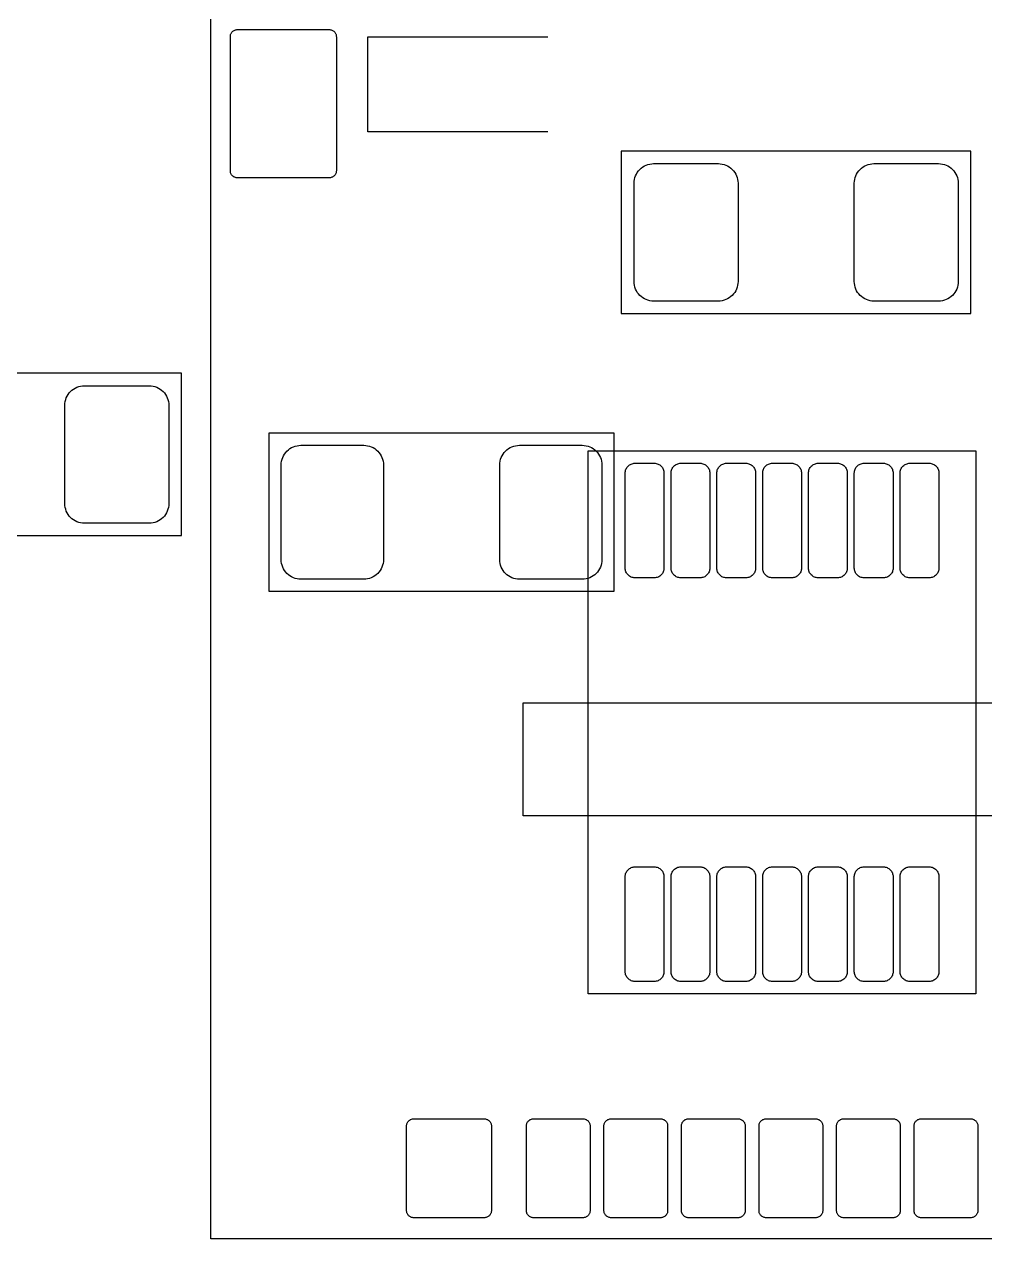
# Model space of a CAD drawing. Extents: x 0 to 143, y 0 to 190.
# Drawn here: x 107.22 to 120.85, y 162.4 to 179.62 of the extents above; entities that cross this region are included whole.
import ezdxf

# ---------------------------------------------------------------- set-up
doc = ezdxf.new("R2010")
doc.units = 0

msp = doc.modelspace()

# ---------------------------------------------------------------- linework, layer by layer
at = {"layer": 'Layer 1', "color": 7}
for points in [[(109.87278, 162.39704), (109.87278, 179.69698)], [(115.69446, 177.82246), (115.69446, 175.52122)], [(120.65254, 177.82246), (115.69446, 177.82246)], [(120.65254, 175.52122), (120.65254, 177.82246)], [(115.69446, 175.52122), (120.65254, 175.52122)], [(109.45368, 174.67286), (104.49306, 174.67286)], [(109.45368, 172.37162), (109.45368, 174.67286)], [(110.6932, 173.82196), (110.6932, 171.58168)], [(115.59286, 173.82196), (110.6932, 173.82196)], [(115.59286, 171.58168), (115.59286, 173.82196)], [(115.22456, 173.57304), (120.72366, 173.57304)], [(115.22456, 165.87176), (115.22456, 173.57304)], [(120.72366, 173.57304), (120.72366, 165.87176)], [(104.49306, 172.37162), (109.45368, 172.37162)], [(110.6932, 171.58168), (115.59286, 171.58168)], [(120.72366, 165.87176), (115.22456, 165.87176)], [(125.24994, 162.39704), (109.87278, 162.39704)]]:
    msp.add_lwpolyline(points, dxfattribs=at)
at = {"layer": 'Layer 1', "color": 16}
for points in [[(111.560102, 179.547501), (111.570008, 179.546028), (111.57966, 179.543615), (111.589058, 179.540237), (111.598202, 179.535944), (111.606584, 179.530813), (111.614712, 179.524844), (111.622078, 179.518113), (111.628936, 179.510696), (111.634778, 179.50267), (111.639858, 179.494085), (111.644176, 179.485042), (111.647732, 179.475619), (111.650018, 179.465891), (111.651542, 179.45601), (111.65205, 179.446003), (111.65205, 177.546006), (111.651542, 177.535999), (111.650018, 177.526093), (111.647732, 177.51639), (111.644176, 177.506967), (111.639858, 177.497924), (111.634778, 177.489339), (111.628936, 177.481287), (111.622078, 177.47387), (111.614712, 177.467165), (111.606584, 177.461196), (111.598202, 177.45604), (111.589058, 177.451772), (111.57966, 177.448394), (111.570008, 177.445956), (111.560102, 177.444483), (111.549942, 177.444), (110.24997, 177.444), (110.240064, 177.444483), (110.230158, 177.445956), (110.220506, 177.448394), (110.210854, 177.451772), (110.201964, 177.45604), (110.193328, 177.461196), (110.1852, 177.467165), (110.177834, 177.47387), (110.17123, 177.481287), (110.165134, 177.489339), (110.160054, 177.497924), (110.155736, 177.506967), (110.152434, 177.51639), (110.149894, 177.526093), (110.14837, 177.535999), (110.148116, 177.546006), (110.148116, 179.446003), (110.14837, 179.45601), (110.149894, 179.465891), (110.152434, 179.475619), (110.155736, 179.485042), (110.160054, 179.494085), (110.165134, 179.50267), (110.17123, 179.510696), (110.177834, 179.518113), (110.1852, 179.524844), (110.193328, 179.530813), (110.201964, 179.535944), (110.210854, 179.540237), (110.220506, 179.543615), (110.230158, 179.546028), (110.240064, 179.547501), (110.24997, 179.548009), (111.549942, 179.548009), (111.560102, 179.547501)], [(113.759996, 164.09757), (113.769902, 164.096046), (113.779554, 164.093506), (113.788952, 164.090204), (113.798096, 164.085886), (113.806732, 164.080806), (113.814606, 164.074964), (113.822226, 164.068106), (113.82883, 164.06074), (113.834926, 164.052612), (113.840006, 164.043976), (113.844324, 164.035086), (113.847626, 164.025688), (113.850166, 164.015782), (113.851436, 164.005876), (113.851944, 163.99597), (113.851944, 162.796074), (113.851436, 162.785914), (113.850166, 162.776008), (113.847626, 162.766356), (113.844324, 162.756958), (113.840006, 162.747814), (113.834926, 162.739432), (113.82883, 162.731304), (113.822226, 162.723938), (113.814606, 162.71708), (113.806732, 162.711238), (113.798096, 162.706158), (113.788952, 162.70184), (113.779554, 162.698284), (113.769902, 162.695998), (113.759996, 162.694474), (113.75009, 162.693966), (112.750092, 162.693966), (112.739932, 162.694474), (112.730026, 162.695998), (112.720374, 162.698284), (112.710976, 162.70184), (112.701832, 162.706158), (112.69345, 162.711238), (112.685322, 162.71708), (112.677956, 162.723938), (112.671098, 162.731304), (112.665256, 162.739432), (112.659922, 162.747814), (112.655858, 162.756958), (112.652302, 162.766356), (112.650016, 162.776008), (112.648492, 162.785914), (112.647984, 162.796074), (112.647984, 163.99597), (112.648492, 164.005876), (112.650016, 164.015782), (112.652302, 164.025688), (112.655858, 164.035086), (112.659922, 164.043976), (112.665256, 164.052612), (112.671098, 164.06074), (112.677956, 164.068106), (112.685322, 164.074964), (112.69345, 164.080806), (112.701832, 164.085886), (112.710976, 164.090204), (112.720374, 164.093506), (112.730026, 164.096046), (112.739932, 164.09757), (112.750092, 164.098078), (113.75009, 164.098078), (113.759996, 164.09757)], [(115.160044, 164.09757), (115.16995, 164.096046), (115.179602, 164.093506), (115.189, 164.090204), (115.198144, 164.085886), (115.20678, 164.080806), (115.214654, 164.074964), (115.22202, 164.068106), (115.228878, 164.06074), (115.23472, 164.052612), (115.240054, 164.043976), (115.244118, 164.035086), (115.247674, 164.025688), (115.24996, 164.015782), (115.251484, 164.005876), (115.251992, 163.99597), (115.251992, 162.796074), (115.251484, 162.785914), (115.24996, 162.776008), (115.247674, 162.766356), (115.244118, 162.756958), (115.240054, 162.747814), (115.23472, 162.739432), (115.228878, 162.731304), (115.22202, 162.723938), (115.214654, 162.71708), (115.20678, 162.711238), (115.198144, 162.706158), (115.189, 162.70184), (115.179602, 162.698284), (115.16995, 162.695998), (115.160044, 162.694474), (115.149884, 162.693966), (114.450114, 162.693966), (114.439954, 162.694474), (114.430048, 162.695998), (114.420396, 162.698284), (114.410998, 162.70184), (114.401854, 162.706158), (114.393218, 162.711238), (114.385344, 162.71708), (114.377978, 162.723938), (114.37112, 162.731304), (114.365278, 162.739432), (114.359944, 162.747814), (114.35588, 162.756958), (114.352324, 162.766356), (114.350038, 162.776008), (114.348514, 162.785914), (114.348006, 162.796074), (114.348006, 163.99597), (114.348514, 164.005876), (114.350038, 164.015782), (114.352324, 164.025688), (114.35588, 164.035086), (114.359944, 164.043976), (114.365278, 164.052612), (114.37112, 164.06074), (114.377978, 164.068106), (114.385344, 164.074964), (114.393218, 164.080806), (114.401854, 164.085886), (114.410998, 164.090204), (114.420396, 164.093506), (114.430048, 164.096046), (114.439954, 164.09757), (114.450114, 164.098078), (115.149884, 164.098078), (115.160044, 164.09757)], [(116.260118, 164.09757), (116.270024, 164.096046), (116.279676, 164.093506), (116.289074, 164.090204), (116.297964, 164.085886), (116.3066, 164.080806), (116.314728, 164.074964), (116.322094, 164.068106), (116.328952, 164.06074), (116.334794, 164.052612), (116.339874, 164.043976), (116.344192, 164.035086), (116.347494, 164.025688), (116.350034, 164.015782), (116.351558, 164.005876), (116.352066, 163.99597), (116.352066, 162.796074), (116.351558, 162.785914), (116.350034, 162.776008), (116.347494, 162.766356), (116.344192, 162.756958), (116.339874, 162.747814), (116.334794, 162.739432), (116.328952, 162.731304), (116.322094, 162.723938), (116.314728, 162.71708), (116.3066, 162.711238), (116.297964, 162.706158), (116.289074, 162.70184), (116.279676, 162.698284), (116.270024, 162.695998), (116.260118, 162.694474), (116.249958, 162.693966), (115.549934, 162.693966), (115.540028, 162.694474), (115.530122, 162.695998), (115.52047, 162.698284), (115.511072, 162.70184), (115.501928, 162.706158), (115.493292, 162.711238), (115.485418, 162.71708), (115.477798, 162.723938), (115.471194, 162.731304), (115.465098, 162.739432), (115.460018, 162.747814), (115.4557, 162.756958), (115.452398, 162.766356), (115.449858, 162.776008), (115.448588, 162.785914), (115.44808, 162.796074), (115.44808, 163.99597), (115.448588, 164.005876), (115.449858, 164.015782), (115.452398, 164.025688), (115.4557, 164.035086), (115.460018, 164.043976), (115.465098, 164.052612), (115.471194, 164.06074), (115.477798, 164.068106), (115.485418, 164.074964), (115.493292, 164.080806), (115.501928, 164.085886), (115.511072, 164.090204), (115.52047, 164.093506), (115.530122, 164.096046), (115.540028, 164.09757), (115.549934, 164.098078), (116.249958, 164.098078), (116.260118, 164.09757)], [(117.359938, 164.09757), (117.369844, 164.096046), (117.379496, 164.093506), (117.389148, 164.090204), (117.398038, 164.085886), (117.406674, 164.080806), (117.414802, 164.074964), (117.422168, 164.068106), (117.428772, 164.06074), (117.434868, 164.052612), (117.439948, 164.043976), (117.444266, 164.035086), (117.447568, 164.025688), (117.450108, 164.015782), (117.451632, 164.005876), (117.451886, 163.99597), (117.451886, 162.796074), (117.451632, 162.785914), (117.450108, 162.776008), (117.447568, 162.766356), (117.444266, 162.756958), (117.439948, 162.747814), (117.434868, 162.739432), (117.428772, 162.731304), (117.422168, 162.723938), (117.414802, 162.71708), (117.406674, 162.711238), (117.398038, 162.706158), (117.389148, 162.70184), (117.379496, 162.698284), (117.369844, 162.695998), (117.359938, 162.694474), (117.350032, 162.693966), (116.650008, 162.693966), (116.640102, 162.694474), (116.630196, 162.695998), (116.62029, 162.698284), (116.610892, 162.70184), (116.602002, 162.706158), (116.593366, 162.711238), (116.585238, 162.71708), (116.577872, 162.723938), (116.571268, 162.731304), (116.565172, 162.739432), (116.560092, 162.747814), (116.555774, 162.756958), (116.552472, 162.766356), (116.549932, 162.776008), (116.548408, 162.785914), (116.5479, 162.796074), (116.5479, 163.99597), (116.548408, 164.005876), (116.549932, 164.015782), (116.552472, 164.025688), (116.555774, 164.035086), (116.560092, 164.043976), (116.565172, 164.052612), (116.571268, 164.06074), (116.577872, 164.068106), (116.585238, 164.074964), (116.593366, 164.080806), (116.602002, 164.085886), (116.610892, 164.090204), (116.62029, 164.093506), (116.630196, 164.096046), (116.640102, 164.09757), (116.650008, 164.098078), (117.350032, 164.098078), (117.359938, 164.09757)], [(118.460012, 164.09757), (118.469918, 164.096046), (118.47957, 164.093506), (118.488968, 164.090204), (118.498112, 164.085886), (118.506748, 164.080806), (118.514622, 164.074964), (118.522242, 164.068106), (118.528846, 164.06074), (118.534688, 164.052612), (118.540022, 164.043976), (118.54434, 164.035086), (118.547642, 164.025688), (118.549928, 164.015782), (118.551452, 164.005876), (118.55196, 163.99597), (118.55196, 162.796074), (118.551452, 162.785914), (118.549928, 162.776008), (118.547642, 162.766356), (118.54434, 162.756958), (118.540022, 162.747814), (118.534688, 162.739432), (118.528846, 162.731304), (118.522242, 162.723938), (118.514622, 162.71708), (118.506748, 162.711238), (118.498112, 162.706158), (118.488968, 162.70184), (118.47957, 162.698284), (118.469918, 162.695998), (118.460012, 162.694474), (118.450106, 162.693966), (117.750082, 162.693966), (117.739922, 162.694474), (117.730016, 162.695998), (117.720364, 162.698284), (117.710966, 162.70184), (117.701822, 162.706158), (117.69344, 162.711238), (117.685312, 162.71708), (117.677946, 162.723938), (117.671088, 162.731304), (117.665246, 162.739432), (117.660166, 162.747814), (117.655848, 162.756958), (117.652292, 162.766356), (117.650006, 162.776008), (117.648482, 162.785914), (117.647974, 162.796074), (117.647974, 163.99597), (117.648482, 164.005876), (117.650006, 164.015782), (117.652292, 164.025688), (117.655848, 164.035086), (117.660166, 164.043976), (117.665246, 164.052612), (117.671088, 164.06074), (117.677946, 164.068106), (117.685312, 164.074964), (117.69344, 164.080806), (117.701822, 164.085886), (117.710966, 164.090204), (117.720364, 164.093506), (117.730016, 164.096046), (117.739922, 164.09757), (117.750082, 164.098078), (118.450106, 164.098078), (118.460012, 164.09757)], [(119.560086, 164.09757), (119.569992, 164.096046), (119.579644, 164.093506), (119.589042, 164.090204), (119.598186, 164.085886), (119.606568, 164.080806), (119.614696, 164.074964), (119.622062, 164.068106), (119.62892, 164.06074), (119.634762, 164.052612), (119.639842, 164.043976), (119.64416, 164.035086), (119.647716, 164.025688), (119.650002, 164.015782), (119.651526, 164.005876), (119.652034, 163.99597), (119.652034, 162.796074), (119.651526, 162.785914), (119.650002, 162.776008), (119.647716, 162.766356), (119.64416, 162.756958), (119.639842, 162.747814), (119.634762, 162.739432), (119.62892, 162.731304), (119.622062, 162.723938), (119.614696, 162.71708), (119.606568, 162.711238), (119.598186, 162.706158), (119.589042, 162.70184), (119.579644, 162.698284), (119.569992, 162.695998), (119.560086, 162.694474), (119.549926, 162.693966), (118.849902, 162.693966), (118.839996, 162.694474), (118.83009, 162.695998), (118.820438, 162.698284), (118.81104, 162.70184), (118.801896, 162.706158), (118.79326, 162.711238), (118.785386, 162.71708), (118.777766, 162.723938), (118.771162, 162.731304), (118.765066, 162.739432), (118.759986, 162.747814), (118.755668, 162.756958), (118.752366, 162.766356), (118.75008, 162.776008), (118.748556, 162.785914), (118.748048, 162.796074), (118.748048, 163.99597), (118.748556, 164.005876), (118.75008, 164.015782), (118.752366, 164.025688), (118.755668, 164.035086), (118.759986, 164.043976), (118.765066, 164.052612), (118.771162, 164.06074), (118.777766, 164.068106), (118.785386, 164.074964), (118.79326, 164.080806), (118.801896, 164.085886), (118.81104, 164.090204), (118.820438, 164.093506), (118.83009, 164.096046), (118.839996, 164.09757), (118.849902, 164.098078), (119.549926, 164.098078), (119.560086, 164.09757)], [(120.659906, 164.09757), (120.669812, 164.096046), (120.679718, 164.093506), (120.689116, 164.090204), (120.698006, 164.085886), (120.706642, 164.080806), (120.71477, 164.074964), (120.722136, 164.068106), (120.72874, 164.06074), (120.734836, 164.052612), (120.739916, 164.043976), (120.744234, 164.035086), (120.747536, 164.025688), (120.750076, 164.015782), (120.7516, 164.005876), (120.752108, 163.99597), (120.752108, 162.796074), (120.7516, 162.785914), (120.750076, 162.776008), (120.747536, 162.766356), (120.744234, 162.756958), (120.739916, 162.747814), (120.734836, 162.739432), (120.72874, 162.731304), (120.722136, 162.723938), (120.71477, 162.71708), (120.706642, 162.711238), (120.698006, 162.706158), (120.689116, 162.70184), (120.679718, 162.698284), (120.669812, 162.695998), (120.659906, 162.694474), (120.65, 162.693966), (119.949976, 162.693966), (119.94007, 162.694474), (119.930164, 162.695998), (119.920512, 162.698284), (119.91086, 162.70184), (119.90197, 162.706158), (119.893334, 162.711238), (119.885206, 162.71708), (119.87784, 162.723938), (119.871236, 162.731304), (119.86514, 162.739432), (119.86006, 162.747814), (119.855742, 162.756958), (119.85244, 162.766356), (119.8499, 162.776008), (119.848376, 162.785914), (119.848122, 162.796074), (119.848122, 163.99597), (119.848376, 164.005876), (119.8499, 164.015782), (119.85244, 164.025688), (119.855742, 164.035086), (119.86006, 164.043976), (119.86514, 164.052612), (119.871236, 164.06074), (119.87784, 164.068106), (119.885206, 164.074964), (119.893334, 164.080806), (119.90197, 164.085886), (119.91086, 164.090204), (119.920512, 164.093506), (119.930164, 164.096046), (119.94007, 164.09757), (119.949976, 164.098078), (120.65, 164.098078), (120.659906, 164.09757)]]:
    msp.add_lwpolyline(points, close=True, dxfattribs=at)
at = {"layer": 'Layer 1', "color": 9}
for points in [[(114.650012, 178.095993), (112.100106, 178.095993), (112.100106, 179.446003), (114.650012, 179.446003)], [(123.000008, 168.396012), (114.3, 168.396012), (114.3, 169.996009), (123.000008, 169.996009)]]:
    msp.add_lwpolyline(points, dxfattribs=at)
at = {"layer": 'Layer 1', "color": 96}
for points in [[(117.09908, 177.64466), (117.126004, 177.640647), (117.15242, 177.634017), (117.178328, 177.624823), (117.202966, 177.613139), (117.226334, 177.599092), (117.248178, 177.582836), (117.268498, 177.564498), (117.286786, 177.544254), (117.303042, 177.522308), (117.317266, 177.498889), (117.328696, 177.474201), (117.338094, 177.448496), (117.344698, 177.422004), (117.348762, 177.394978), (117.350032, 177.367698), (117.350032, 175.974305), (117.348762, 175.947026), (117.344698, 175.92), (117.338094, 175.893508), (117.328696, 175.867803), (117.317266, 175.843114), (117.303042, 175.819695), (117.286786, 175.79775), (117.268498, 175.777506), (117.248178, 175.759167), (117.226334, 175.742911), (117.202966, 175.728865), (117.178328, 175.717181), (117.15242, 175.707986), (117.126004, 175.701357), (117.09908, 175.697344), (117.071648, 175.695997), (116.153184, 175.695997), (116.126006, 175.697344), (116.099082, 175.701357), (116.072412, 175.707986), (116.046758, 175.717181), (116.02212, 175.728865), (115.998752, 175.742911), (115.976654, 175.759167), (115.956588, 175.777506), (115.938046, 175.79775), (115.92179, 175.819695), (115.90782, 175.843114), (115.896136, 175.867803), (115.886992, 175.893508), (115.880388, 175.92), (115.876324, 175.947026), (115.875054, 175.974305), (115.875054, 177.367698), (115.876324, 177.394978), (115.880388, 177.422004), (115.886992, 177.448496), (115.896136, 177.474201), (115.90782, 177.498889), (115.92179, 177.522308), (115.938046, 177.544254), (115.956588, 177.564498), (115.976654, 177.582836), (115.998752, 177.599092), (116.02212, 177.613139), (116.046758, 177.624823), (116.072412, 177.634017), (116.099082, 177.640647), (116.126006, 177.64466), (116.153184, 177.646006), (117.071648, 177.646006), (117.09908, 177.64466)], [(120.224042, 177.64466), (120.250966, 177.640647), (120.277382, 177.634017), (120.30329, 177.624823), (120.327928, 177.613139), (120.351296, 177.599092), (120.37314, 177.582836), (120.39346, 177.564498), (120.411748, 177.544254), (120.428004, 177.522308), (120.442228, 177.498889), (120.453912, 177.474201), (120.463056, 177.448496), (120.46966, 177.422004), (120.473724, 177.394978), (120.474994, 177.367698), (120.474994, 175.974305), (120.473724, 175.947026), (120.46966, 175.92), (120.463056, 175.893508), (120.453912, 175.867803), (120.442228, 175.843114), (120.428004, 175.819695), (120.411748, 175.79775), (120.39346, 175.777506), (120.37314, 175.759167), (120.351296, 175.742911), (120.327928, 175.728865), (120.30329, 175.717181), (120.277382, 175.707986), (120.250966, 175.701357), (120.224042, 175.697344), (120.19661, 175.695997), (119.2784, 175.695997), (119.250968, 175.697344), (119.224044, 175.701357), (119.197628, 175.707986), (119.17172, 175.717181), (119.147082, 175.728865), (119.123714, 175.742911), (119.10187, 175.759167), (119.08155, 175.777506), (119.063262, 175.79775), (119.047006, 175.819695), (119.032782, 175.843114), (119.021098, 175.867803), (119.011954, 175.893508), (119.00535, 175.92), (119.001286, 175.947026), (119.000016, 175.974305), (119.000016, 177.367698), (119.001286, 177.394978), (119.00535, 177.422004), (119.011954, 177.448496), (119.021098, 177.474201), (119.032782, 177.498889), (119.047006, 177.522308), (119.063262, 177.544254), (119.08155, 177.564498), (119.10187, 177.582836), (119.123714, 177.599092), (119.147082, 177.613139), (119.17172, 177.624823), (119.197628, 177.634017), (119.224044, 177.640647), (119.250968, 177.64466), (119.2784, 177.646006), (120.19661, 177.646006), (120.224042, 177.64466)], [(109.023912, 174.494654), (109.05109, 174.49064), (109.077506, 174.484011), (109.10316, 174.474816), (109.127798, 174.463132), (109.15142, 174.449086), (109.173264, 174.43283), (109.193584, 174.414491), (109.211872, 174.394247), (109.228128, 174.372327), (109.242098, 174.348883), (109.253782, 174.324194), (109.262926, 174.298489), (109.26953, 174.271997), (109.273594, 174.244972), (109.275118, 174.217692), (109.275118, 172.824299), (109.273594, 172.797019), (109.26953, 172.769994), (109.262926, 172.743501), (109.253782, 172.717797), (109.242098, 172.693108), (109.228128, 172.669689), (109.211872, 172.647743), (109.193584, 172.6275), (109.173264, 172.609161), (109.15142, 172.592905), (109.127798, 172.578859), (109.10316, 172.567175), (109.077506, 172.55798), (109.05109, 172.55135), (109.023912, 172.547337), (108.996734, 172.545991), (108.07827, 172.545991), (108.051092, 172.547337), (108.023914, 172.55135), (107.997498, 172.55798), (107.971844, 172.567175), (107.947206, 172.578859), (107.923584, 172.592905), (107.90174, 172.609161), (107.88142, 172.6275), (107.863132, 172.647743), (107.846876, 172.669689), (107.832906, 172.693108), (107.821222, 172.717797), (107.812078, 172.743501), (107.805474, 172.769994), (107.80141, 172.797019), (107.799886, 172.824299), (107.799886, 174.217692), (107.80141, 174.244972), (107.805474, 174.271997), (107.812078, 174.298489), (107.821222, 174.324194), (107.832906, 174.348883), (107.846876, 174.372327), (107.863132, 174.394247), (107.88142, 174.414491), (107.90174, 174.43283), (107.923584, 174.449086), (107.947206, 174.463132), (107.971844, 174.474816), (107.997498, 174.484011), (108.023914, 174.49064), (108.051092, 174.494654), (108.07827, 174.496), (108.996734, 174.496), (109.023912, 174.494654)], [(112.06861, 173.649646), (112.095534, 173.645633), (112.122204, 173.639004), (112.147858, 173.629784), (112.172496, 173.618074), (112.196118, 173.604003), (112.217962, 173.587696), (112.238282, 173.569332), (112.256824, 173.549062), (112.27308, 173.527066), (112.28705, 173.503596), (112.298734, 173.478857), (112.307878, 173.453101), (112.314736, 173.426558), (112.318546, 173.399482), (112.32007, 173.372151), (112.32007, 172.029838), (112.318546, 172.002507), (112.314736, 171.975456), (112.307878, 171.948913), (112.298734, 171.923132), (112.28705, 171.898393), (112.27308, 171.874923), (112.256824, 171.852952), (112.238282, 171.832683), (112.217962, 171.814293), (112.196118, 171.797986), (112.172496, 171.783915), (112.147858, 171.772231), (112.122204, 171.763011), (112.095534, 171.756356), (112.06861, 171.752343), (112.041178, 171.750996), (111.148876, 171.750996), (111.121444, 171.752343), (111.09452, 171.756356), (111.06785, 171.763011), (111.042196, 171.772231), (111.017304, 171.783915), (110.993936, 171.797986), (110.971838, 171.814293), (110.951772, 171.832683), (110.93323, 171.852952), (110.916974, 171.874923), (110.903004, 171.898393), (110.89132, 171.923132), (110.881922, 171.948913), (110.875318, 171.975456), (110.871254, 172.002507), (110.869984, 172.029838), (110.869984, 173.372151), (110.871254, 173.399482), (110.875318, 173.426558), (110.881922, 173.453101), (110.89132, 173.478857), (110.903004, 173.503596), (110.916974, 173.527066), (110.93323, 173.549062), (110.951772, 173.569332), (110.971838, 173.587696), (110.993936, 173.604003), (111.017304, 173.618074), (111.042196, 173.629784), (111.06785, 173.639004), (111.09452, 173.645633), (111.121444, 173.649646), (111.148876, 173.650993), (112.041178, 173.650993), (112.06861, 173.649646)], [(115.168426, 173.649646), (115.195604, 173.645633), (115.22202, 173.639004), (115.247928, 173.629784), (115.272566, 173.618074), (115.296188, 173.604003), (115.318032, 173.587696), (115.338352, 173.569332), (115.35664, 173.549062), (115.372896, 173.527066), (115.38712, 173.503596), (115.398804, 173.478857), (115.407948, 173.453101), (115.414552, 173.426558), (115.418616, 173.399482), (115.419886, 173.372151), (115.419886, 172.029838), (115.418616, 172.002507), (115.414552, 171.975456), (115.407948, 171.948913), (115.398804, 171.923132), (115.38712, 171.898393), (115.372896, 171.874923), (115.35664, 171.852952), (115.338352, 171.832683), (115.318032, 171.814293), (115.296188, 171.797986), (115.272566, 171.783915), (115.247928, 171.772231), (115.22202, 171.763011), (115.195604, 171.756356), (115.168426, 171.752343), (115.141248, 171.750996), (114.248946, 171.750996), (114.221514, 171.752343), (114.194336, 171.756356), (114.16792, 171.763011), (114.142012, 171.772231), (114.117374, 171.783915), (114.094006, 171.797986), (114.071908, 171.814293), (114.051588, 171.832683), (114.0333, 171.852952), (114.017044, 171.874923), (114.00282, 171.898393), (113.991136, 171.923132), (113.981992, 171.948913), (113.975388, 171.975456), (113.971324, 172.002507), (113.970054, 172.029838), (113.970054, 173.372151), (113.971324, 173.399482), (113.975388, 173.426558), (113.981992, 173.453101), (113.991136, 173.478857), (114.00282, 173.503596), (114.017044, 173.527066), (114.0333, 173.549062), (114.051588, 173.569332), (114.071908, 173.587696), (114.094006, 173.604003), (114.117374, 173.618074), (114.142012, 173.629784), (114.16792, 173.639004), (114.194336, 173.645633), (114.221514, 173.649646), (114.248946, 173.650993), (115.141248, 173.650993), (115.168426, 173.649646)], [(116.176044, 173.395342), (116.189252, 173.39336), (116.20246, 173.390084), (116.21516, 173.385537), (116.227352, 173.379771), (116.238782, 173.372837), (116.249704, 173.364785), (116.25961, 173.355718), (116.268754, 173.345735), (116.276882, 173.33489), (116.28374, 173.323307), (116.289582, 173.311115), (116.294154, 173.298415), (116.297456, 173.285334), (116.299234, 173.271974), (116.299996, 173.258512), (116.299996, 171.908502), (116.299234, 171.895014), (116.297456, 171.881679), (116.294154, 171.868598), (116.289582, 171.855873), (116.28374, 171.843681), (116.276882, 171.832099), (116.268754, 171.821278), (116.25961, 171.811271), (116.249704, 171.802203), (116.238782, 171.794176), (116.227352, 171.787242), (116.21516, 171.781476), (116.20246, 171.77693), (116.189252, 171.773653), (116.176044, 171.771672), (116.162582, 171.771012), (115.8875, 171.771012), (115.874038, 171.771672), (115.860576, 171.773653), (115.847622, 171.77693), (115.834922, 171.781476), (115.82273, 171.787242), (115.811046, 171.794176), (115.800378, 171.802203), (115.790218, 171.811271), (115.781328, 171.821278), (115.7732, 171.832099), (115.766342, 171.843681), (115.7605, 171.855873), (115.755928, 171.868598), (115.752626, 171.881679), (115.750594, 171.895014), (115.750086, 171.908502), (115.750086, 173.258512), (115.750594, 173.271974), (115.752626, 173.285334), (115.755928, 173.298415), (115.7605, 173.311115), (115.766342, 173.323307), (115.7732, 173.33489), (115.781328, 173.345735), (115.790218, 173.355718), (115.800378, 173.364785), (115.811046, 173.372837), (115.82273, 173.379771), (115.834922, 173.385537), (115.847622, 173.390084), (115.860576, 173.39336), (115.874038, 173.395342), (115.8875, 173.396002), (116.162582, 173.396002), (116.176044, 173.395342)], [(116.82603, 173.395342), (116.839238, 173.39336), (116.852446, 173.390084), (116.865146, 173.385537), (116.877338, 173.379771), (116.888768, 173.372837), (116.89969, 173.364785), (116.90985, 173.355718), (116.91874, 173.345735), (116.926868, 173.33489), (116.933726, 173.323307), (116.939568, 173.311115), (116.94414, 173.298415), (116.947442, 173.285334), (116.94922, 173.271974), (116.949982, 173.258512), (116.949982, 171.908502), (116.94922, 171.895014), (116.947442, 171.881679), (116.94414, 171.868598), (116.939568, 171.855873), (116.933726, 171.843681), (116.926868, 171.832099), (116.91874, 171.821278), (116.90985, 171.811271), (116.89969, 171.802203), (116.888768, 171.794176), (116.877338, 171.787242), (116.865146, 171.781476), (116.852446, 171.77693), (116.839238, 171.773653), (116.82603, 171.771672), (116.812568, 171.771012), (116.537486, 171.771012), (116.524024, 171.771672), (116.510562, 171.773653), (116.497608, 171.77693), (116.484908, 171.781476), (116.472716, 171.787242), (116.461032, 171.794176), (116.450364, 171.802203), (116.440204, 171.811271), (116.431314, 171.821278), (116.423186, 171.832099), (116.416328, 171.843681), (116.410486, 171.855873), (116.405914, 171.868598), (116.402612, 171.881679), (116.40058, 171.895014), (116.400072, 171.908502), (116.400072, 173.258512), (116.40058, 173.271974), (116.402612, 173.285334), (116.405914, 173.298415), (116.410486, 173.311115), (116.416328, 173.323307), (116.423186, 173.33489), (116.431314, 173.345735), (116.440204, 173.355718), (116.450364, 173.364785), (116.461032, 173.372837), (116.472716, 173.379771), (116.484908, 173.385537), (116.497608, 173.390084), (116.510562, 173.39336), (116.524024, 173.395342), (116.537486, 173.396002), (116.812568, 173.396002), (116.82603, 173.395342)], [(117.476016, 173.395342), (117.489224, 173.39336), (117.502432, 173.390084), (117.515132, 173.385537), (117.527324, 173.379771), (117.539008, 173.372837), (117.549676, 173.364785), (117.559836, 173.355718), (117.568726, 173.345735), (117.576854, 173.33489), (117.583712, 173.323307), (117.589554, 173.311115), (117.594126, 173.298415), (117.597428, 173.285334), (117.59946, 173.271974), (117.599968, 173.258512), (117.599968, 171.908502), (117.59946, 171.895014), (117.597428, 171.881679), (117.594126, 171.868598), (117.589554, 171.855873), (117.583712, 171.843681), (117.576854, 171.832099), (117.568726, 171.821278), (117.559836, 171.811271), (117.549676, 171.802203), (117.539008, 171.794176), (117.527324, 171.787242), (117.515132, 171.781476), (117.502432, 171.77693), (117.489224, 171.773653), (117.476016, 171.771672), (117.462554, 171.771012), (117.187472, 171.771012), (117.17401, 171.771672), (117.160802, 171.773653), (117.147594, 171.77693), (117.134894, 171.781476), (117.122702, 171.787242), (117.111018, 171.794176), (117.10035, 171.802203), (117.09019, 171.811271), (117.0813, 171.821278), (117.073172, 171.832099), (117.066314, 171.843681), (117.060472, 171.855873), (117.0559, 171.868598), (117.052598, 171.881679), (117.050566, 171.895014), (117.050058, 171.908502), (117.050058, 173.258512), (117.050566, 173.271974), (117.052598, 173.285334), (117.0559, 173.298415), (117.060472, 173.311115), (117.066314, 173.323307), (117.073172, 173.33489), (117.0813, 173.345735), (117.09019, 173.355718), (117.10035, 173.364785), (117.111018, 173.372837), (117.122702, 173.379771), (117.134894, 173.385537), (117.147594, 173.390084), (117.160802, 173.39336), (117.17401, 173.395342), (117.187472, 173.396002), (117.462554, 173.396002), (117.476016, 173.395342)], [(118.126002, 173.395342), (118.13921, 173.39336), (118.152418, 173.390084), (118.165118, 173.385537), (118.17731, 173.379771), (118.188994, 173.372837), (118.199662, 173.364785), (118.209822, 173.355718), (118.218712, 173.345735), (118.22684, 173.33489), (118.233698, 173.323307), (118.23954, 173.311115), (118.244112, 173.298415), (118.247414, 173.285334), (118.249446, 173.271974), (118.249954, 173.258512), (118.249954, 171.908502), (118.249446, 171.895014), (118.247414, 171.881679), (118.244112, 171.868598), (118.23954, 171.855873), (118.233698, 171.843681), (118.22684, 171.832099), (118.218712, 171.821278), (118.209822, 171.811271), (118.199662, 171.802203), (118.188994, 171.794176), (118.17731, 171.787242), (118.165118, 171.781476), (118.152418, 171.77693), (118.13921, 171.773653), (118.126002, 171.771672), (118.11254, 171.771012), (117.837458, 171.771012), (117.823996, 171.771672), (117.810788, 171.773653), (117.79758, 171.77693), (117.78488, 171.781476), (117.772688, 171.787242), (117.761004, 171.794176), (117.750336, 171.802203), (117.740176, 171.811271), (117.731286, 171.821278), (117.723158, 171.832099), (117.7163, 171.843681), (117.710458, 171.855873), (117.705886, 171.868598), (117.702584, 171.881679), (117.700552, 171.895014), (117.700044, 171.908502), (117.700044, 173.258512), (117.700552, 173.271974), (117.702584, 173.285334), (117.705886, 173.298415), (117.710458, 173.311115), (117.7163, 173.323307), (117.723158, 173.33489), (117.731286, 173.345735), (117.740176, 173.355718), (117.750336, 173.364785), (117.761004, 173.372837), (117.772688, 173.379771), (117.78488, 173.385537), (117.79758, 173.390084), (117.810788, 173.39336), (117.823996, 173.395342), (117.837458, 173.396002), (118.11254, 173.396002), (118.126002, 173.395342)], [(118.775988, 173.395342), (118.78945, 173.39336), (118.802404, 173.390084), (118.815104, 173.385537), (118.827296, 173.379771), (118.83898, 173.372837), (118.849648, 173.364785), (118.859808, 173.355718), (118.868698, 173.345735), (118.876826, 173.33489), (118.883684, 173.323307), (118.889526, 173.311115), (118.894098, 173.298415), (118.8974, 173.285334), (118.899432, 173.271974), (118.89994, 173.258512), (118.89994, 171.908502), (118.899432, 171.895014), (118.8974, 171.881679), (118.894098, 171.868598), (118.889526, 171.855873), (118.883684, 171.843681), (118.876826, 171.832099), (118.868698, 171.821278), (118.859808, 171.811271), (118.849648, 171.802203), (118.83898, 171.794176), (118.827296, 171.787242), (118.815104, 171.781476), (118.802404, 171.77693), (118.78945, 171.773653), (118.775988, 171.771672), (118.762526, 171.771012), (118.487444, 171.771012), (118.473982, 171.771672), (118.460774, 171.773653), (118.447566, 171.77693), (118.434866, 171.781476), (118.422674, 171.787242), (118.41099, 171.794176), (118.400322, 171.802203), (118.390162, 171.811271), (118.381272, 171.821278), (118.373144, 171.832099), (118.366286, 171.843681), (118.360444, 171.855873), (118.355872, 171.868598), (118.35257, 171.881679), (118.350538, 171.895014), (118.35003, 171.908502), (118.35003, 173.258512), (118.350538, 173.271974), (118.35257, 173.285334), (118.355872, 173.298415), (118.360444, 173.311115), (118.366286, 173.323307), (118.373144, 173.33489), (118.381272, 173.345735), (118.390162, 173.355718), (118.400322, 173.364785), (118.41099, 173.372837), (118.422674, 173.379771), (118.434866, 173.385537), (118.447566, 173.390084), (118.460774, 173.39336), (118.473982, 173.395342), (118.487444, 173.396002), (118.762526, 173.396002), (118.775988, 173.395342)], [(119.425974, 173.395342), (119.439436, 173.39336), (119.45239, 173.390084), (119.46509, 173.385537), (119.477282, 173.379771), (119.488966, 173.372837), (119.499634, 173.364785), (119.509794, 173.355718), (119.518684, 173.345735), (119.526812, 173.33489), (119.53367, 173.323307), (119.539512, 173.311115), (119.544084, 173.298415), (119.547386, 173.285334), (119.549418, 173.271974), (119.549926, 173.258512), (119.549926, 171.908502), (119.549418, 171.895014), (119.547386, 171.881679), (119.544084, 171.868598), (119.539512, 171.855873), (119.53367, 171.843681), (119.526812, 171.832099), (119.518684, 171.821278), (119.509794, 171.811271), (119.499634, 171.802203), (119.488966, 171.794176), (119.477282, 171.787242), (119.46509, 171.781476), (119.45239, 171.77693), (119.439436, 171.773653), (119.425974, 171.771672), (119.412512, 171.771012), (119.13743, 171.771012), (119.123968, 171.771672), (119.11076, 171.773653), (119.097552, 171.77693), (119.084852, 171.781476), (119.07266, 171.787242), (119.06123, 171.794176), (119.050308, 171.802203), (119.040148, 171.811271), (119.031258, 171.821278), (119.02313, 171.832099), (119.016272, 171.843681), (119.01043, 171.855873), (119.005858, 171.868598), (119.002556, 171.881679), (119.000778, 171.895014), (119.000016, 171.908502), (119.000016, 173.258512), (119.000778, 173.271974), (119.002556, 173.285334), (119.005858, 173.298415), (119.01043, 173.311115), (119.016272, 173.323307), (119.02313, 173.33489), (119.031258, 173.345735), (119.040148, 173.355718), (119.050308, 173.364785), (119.06123, 173.372837), (119.07266, 173.379771), (119.084852, 173.385537), (119.097552, 173.390084), (119.11076, 173.39336), (119.123968, 173.395342), (119.13743, 173.396002), (119.412512, 173.396002), (119.425974, 173.395342)], [(120.07596, 173.395342), (120.089422, 173.39336), (120.102376, 173.390084), (120.115076, 173.385537), (120.127268, 173.379771), (120.138952, 173.372837), (120.14962, 173.364785), (120.15978, 173.355718), (120.16867, 173.345735), (120.176798, 173.33489), (120.183656, 173.323307), (120.189498, 173.311115), (120.19407, 173.298415), (120.197372, 173.285334), (120.199404, 173.271974), (120.199912, 173.258512), (120.199912, 171.908502), (120.199404, 171.895014), (120.197372, 171.881679), (120.19407, 171.868598), (120.189498, 171.855873), (120.183656, 171.843681), (120.176798, 171.832099), (120.16867, 171.821278), (120.15978, 171.811271), (120.14962, 171.802203), (120.138952, 171.794176), (120.127268, 171.787242), (120.115076, 171.781476), (120.102376, 171.77693), (120.089422, 171.773653), (120.07596, 171.771672), (120.062498, 171.771012), (119.787416, 171.771012), (119.773954, 171.771672), (119.760746, 171.773653), (119.747538, 171.77693), (119.734838, 171.781476), (119.722646, 171.787242), (119.711216, 171.794176), (119.700294, 171.802203), (119.690388, 171.811271), (119.681244, 171.821278), (119.673116, 171.832099), (119.666258, 171.843681), (119.660416, 171.855873), (119.655844, 171.868598), (119.652542, 171.881679), (119.650764, 171.895014), (119.650002, 171.908502), (119.650002, 173.258512), (119.650764, 173.271974), (119.652542, 173.285334), (119.655844, 173.298415), (119.660416, 173.311115), (119.666258, 173.323307), (119.673116, 173.33489), (119.681244, 173.345735), (119.690388, 173.355718), (119.700294, 173.364785), (119.711216, 173.372837), (119.722646, 173.379771), (119.734838, 173.385537), (119.747538, 173.390084), (119.760746, 173.39336), (119.773954, 173.395342), (119.787416, 173.396002), (120.062498, 173.396002), (120.07596, 173.395342)], [(116.176044, 167.670334), (116.189252, 167.668353), (116.20246, 167.665076), (116.21516, 167.66053), (116.227352, 167.654764), (116.238782, 167.64783), (116.249704, 167.639778), (116.25961, 167.630735), (116.268754, 167.620728), (116.276882, 167.609882), (116.28374, 167.598325), (116.289582, 167.586108), (116.294154, 167.573408), (116.297456, 167.560327), (116.299234, 167.546966), (116.299996, 167.533504), (116.299996, 166.183494), (116.299234, 166.170032), (116.297456, 166.156672), (116.294154, 166.143591), (116.289582, 166.130891), (116.28374, 166.118673), (116.276882, 166.107116), (116.268754, 166.096271), (116.25961, 166.086263), (116.249704, 166.077221), (116.238782, 166.069169), (116.227352, 166.062235), (116.21516, 166.056469), (116.20246, 166.051922), (116.189252, 166.048646), (116.176044, 166.046664), (116.162582, 166.046004), (115.8875, 166.046004), (115.874038, 166.046664), (115.860576, 166.048646), (115.847622, 166.051922), (115.834922, 166.056469), (115.82273, 166.062235), (115.811046, 166.069169), (115.800378, 166.077221), (115.790218, 166.086263), (115.781328, 166.096271), (115.7732, 166.107116), (115.766342, 166.118673), (115.7605, 166.130891), (115.755928, 166.143591), (115.752626, 166.156672), (115.750594, 166.170032), (115.750086, 166.183494), (115.750086, 167.533504), (115.750594, 167.546966), (115.752626, 167.560327), (115.755928, 167.573408), (115.7605, 167.586108), (115.766342, 167.598325), (115.7732, 167.609882), (115.781328, 167.620728), (115.790218, 167.630735), (115.800378, 167.639778), (115.811046, 167.64783), (115.82273, 167.654764), (115.834922, 167.66053), (115.847622, 167.665076), (115.860576, 167.668353), (115.874038, 167.670334), (115.8875, 167.670994), (116.162582, 167.670994), (116.176044, 167.670334)], [(116.82603, 167.670334), (116.839238, 167.668353), (116.852446, 167.665076), (116.865146, 167.66053), (116.877338, 167.654764), (116.888768, 167.64783), (116.89969, 167.639778), (116.90985, 167.630735), (116.91874, 167.620728), (116.926868, 167.609882), (116.933726, 167.598325), (116.939568, 167.586108), (116.94414, 167.573408), (116.947442, 167.560327), (116.94922, 167.546966), (116.949982, 167.533504), (116.949982, 166.183494), (116.94922, 166.170032), (116.947442, 166.156672), (116.94414, 166.143591), (116.939568, 166.130891), (116.933726, 166.118673), (116.926868, 166.107116), (116.91874, 166.096271), (116.90985, 166.086263), (116.89969, 166.077221), (116.888768, 166.069169), (116.877338, 166.062235), (116.865146, 166.056469), (116.852446, 166.051922), (116.839238, 166.048646), (116.82603, 166.046664), (116.812568, 166.046004), (116.537486, 166.046004), (116.524024, 166.046664), (116.510562, 166.048646), (116.497608, 166.051922), (116.484908, 166.056469), (116.472716, 166.062235), (116.461032, 166.069169), (116.450364, 166.077221), (116.440204, 166.086263), (116.431314, 166.096271), (116.423186, 166.107116), (116.416328, 166.118673), (116.410486, 166.130891), (116.405914, 166.143591), (116.402612, 166.156672), (116.40058, 166.170032), (116.400072, 166.183494), (116.400072, 167.533504), (116.40058, 167.546966), (116.402612, 167.560327), (116.405914, 167.573408), (116.410486, 167.586108), (116.416328, 167.598325), (116.423186, 167.609882), (116.431314, 167.620728), (116.440204, 167.630735), (116.450364, 167.639778), (116.461032, 167.64783), (116.472716, 167.654764), (116.484908, 167.66053), (116.497608, 167.665076), (116.510562, 167.668353), (116.524024, 167.670334), (116.537486, 167.670994), (116.812568, 167.670994), (116.82603, 167.670334)], [(117.476016, 167.670334), (117.489224, 167.668353), (117.502432, 167.665076), (117.515132, 167.66053), (117.527324, 167.654764), (117.539008, 167.64783), (117.549676, 167.639778), (117.559836, 167.630735), (117.568726, 167.620728), (117.576854, 167.609882), (117.583712, 167.598325), (117.589554, 167.586108), (117.594126, 167.573408), (117.597428, 167.560327), (117.59946, 167.546966), (117.599968, 167.533504), (117.599968, 166.183494), (117.59946, 166.170032), (117.597428, 166.156672), (117.594126, 166.143591), (117.589554, 166.130891), (117.583712, 166.118673), (117.576854, 166.107116), (117.568726, 166.096271), (117.559836, 166.086263), (117.549676, 166.077221), (117.539008, 166.069169), (117.527324, 166.062235), (117.515132, 166.056469), (117.502432, 166.051922), (117.489224, 166.048646), (117.476016, 166.046664), (117.462554, 166.046004), (117.187472, 166.046004), (117.17401, 166.046664), (117.160802, 166.048646), (117.147594, 166.051922), (117.134894, 166.056469), (117.122702, 166.062235), (117.111018, 166.069169), (117.10035, 166.077221), (117.09019, 166.086263), (117.0813, 166.096271), (117.073172, 166.107116), (117.066314, 166.118673), (117.060472, 166.130891), (117.0559, 166.143591), (117.052598, 166.156672), (117.050566, 166.170032), (117.050058, 166.183494), (117.050058, 167.533504), (117.050566, 167.546966), (117.052598, 167.560327), (117.0559, 167.573408), (117.060472, 167.586108), (117.066314, 167.598325), (117.073172, 167.609882), (117.0813, 167.620728), (117.09019, 167.630735), (117.10035, 167.639778), (117.111018, 167.64783), (117.122702, 167.654764), (117.134894, 167.66053), (117.147594, 167.665076), (117.160802, 167.668353), (117.17401, 167.670334), (117.187472, 167.670994), (117.462554, 167.670994), (117.476016, 167.670334)], [(118.126002, 167.670334), (118.13921, 167.668353), (118.152418, 167.665076), (118.165118, 167.66053), (118.17731, 167.654764), (118.188994, 167.64783), (118.199662, 167.639778), (118.209822, 167.630735), (118.218712, 167.620728), (118.22684, 167.609882), (118.233698, 167.598325), (118.23954, 167.586108), (118.244112, 167.573408), (118.247414, 167.560327), (118.249446, 167.546966), (118.249954, 167.533504), (118.249954, 166.183494), (118.249446, 166.170032), (118.247414, 166.156672), (118.244112, 166.143591), (118.23954, 166.130891), (118.233698, 166.118673), (118.22684, 166.107116), (118.218712, 166.096271), (118.209822, 166.086263), (118.199662, 166.077221), (118.188994, 166.069169), (118.17731, 166.062235), (118.165118, 166.056469), (118.152418, 166.051922), (118.13921, 166.048646), (118.126002, 166.046664), (118.11254, 166.046004), (117.837458, 166.046004), (117.823996, 166.046664), (117.810788, 166.048646), (117.79758, 166.051922), (117.78488, 166.056469), (117.772688, 166.062235), (117.761004, 166.069169), (117.750336, 166.077221), (117.740176, 166.086263), (117.731286, 166.096271), (117.723158, 166.107116), (117.7163, 166.118673), (117.710458, 166.130891), (117.705886, 166.143591), (117.702584, 166.156672), (117.700552, 166.170032), (117.700044, 166.183494), (117.700044, 167.533504), (117.700552, 167.546966), (117.702584, 167.560327), (117.705886, 167.573408), (117.710458, 167.586108), (117.7163, 167.598325), (117.723158, 167.609882), (117.731286, 167.620728), (117.740176, 167.630735), (117.750336, 167.639778), (117.761004, 167.64783), (117.772688, 167.654764), (117.78488, 167.66053), (117.79758, 167.665076), (117.810788, 167.668353), (117.823996, 167.670334), (117.837458, 167.670994), (118.11254, 167.670994), (118.126002, 167.670334)], [(118.775988, 167.670334), (118.78945, 167.668353), (118.802404, 167.665076), (118.815104, 167.66053), (118.827296, 167.654764), (118.83898, 167.64783), (118.849648, 167.639778), (118.859808, 167.630735), (118.868698, 167.620728), (118.876826, 167.609882), (118.883684, 167.598325), (118.889526, 167.586108), (118.894098, 167.573408), (118.8974, 167.560327), (118.899432, 167.546966), (118.89994, 167.533504), (118.89994, 166.183494), (118.899432, 166.170032), (118.8974, 166.156672), (118.894098, 166.143591), (118.889526, 166.130891), (118.883684, 166.118673), (118.876826, 166.107116), (118.868698, 166.096271), (118.859808, 166.086263), (118.849648, 166.077221), (118.83898, 166.069169), (118.827296, 166.062235), (118.815104, 166.056469), (118.802404, 166.051922), (118.78945, 166.048646), (118.775988, 166.046664), (118.762526, 166.046004), (118.487444, 166.046004), (118.473982, 166.046664), (118.460774, 166.048646), (118.447566, 166.051922), (118.434866, 166.056469), (118.422674, 166.062235), (118.41099, 166.069169), (118.400322, 166.077221), (118.390162, 166.086263), (118.381272, 166.096271), (118.373144, 166.107116), (118.366286, 166.118673), (118.360444, 166.130891), (118.355872, 166.143591), (118.35257, 166.156672), (118.350538, 166.170032), (118.35003, 166.183494), (118.35003, 167.533504), (118.350538, 167.546966), (118.35257, 167.560327), (118.355872, 167.573408), (118.360444, 167.586108), (118.366286, 167.598325), (118.373144, 167.609882), (118.381272, 167.620728), (118.390162, 167.630735), (118.400322, 167.639778), (118.41099, 167.64783), (118.422674, 167.654764), (118.434866, 167.66053), (118.447566, 167.665076), (118.460774, 167.668353), (118.473982, 167.670334), (118.487444, 167.670994), (118.762526, 167.670994), (118.775988, 167.670334)], [(119.425974, 167.670334), (119.439436, 167.668353), (119.45239, 167.665076), (119.46509, 167.66053), (119.477282, 167.654764), (119.488966, 167.64783), (119.499634, 167.639778), (119.509794, 167.630735), (119.518684, 167.620728), (119.526812, 167.609882), (119.53367, 167.598325), (119.539512, 167.586108), (119.544084, 167.573408), (119.547386, 167.560327), (119.549418, 167.546966), (119.549926, 167.533504), (119.549926, 166.183494), (119.549418, 166.170032), (119.547386, 166.156672), (119.544084, 166.143591), (119.539512, 166.130891), (119.53367, 166.118673), (119.526812, 166.107116), (119.518684, 166.096271), (119.509794, 166.086263), (119.499634, 166.077221), (119.488966, 166.069169), (119.477282, 166.062235), (119.46509, 166.056469), (119.45239, 166.051922), (119.439436, 166.048646), (119.425974, 166.046664), (119.412512, 166.046004), (119.13743, 166.046004), (119.123968, 166.046664), (119.11076, 166.048646), (119.097552, 166.051922), (119.084852, 166.056469), (119.07266, 166.062235), (119.06123, 166.069169), (119.050308, 166.077221), (119.040148, 166.086263), (119.031258, 166.096271), (119.02313, 166.107116), (119.016272, 166.118673), (119.01043, 166.130891), (119.005858, 166.143591), (119.002556, 166.156672), (119.000778, 166.170032), (119.000016, 166.183494), (119.000016, 167.533504), (119.000778, 167.546966), (119.002556, 167.560327), (119.005858, 167.573408), (119.01043, 167.586108), (119.016272, 167.598325), (119.02313, 167.609882), (119.031258, 167.620728), (119.040148, 167.630735), (119.050308, 167.639778), (119.06123, 167.64783), (119.07266, 167.654764), (119.084852, 167.66053), (119.097552, 167.665076), (119.11076, 167.668353), (119.123968, 167.670334), (119.13743, 167.670994), (119.412512, 167.670994), (119.425974, 167.670334)], [(120.07596, 167.670334), (120.089422, 167.668353), (120.102376, 167.665076), (120.115076, 167.66053), (120.127268, 167.654764), (120.138952, 167.64783), (120.14962, 167.639778), (120.15978, 167.630735), (120.16867, 167.620728), (120.176798, 167.609882), (120.183656, 167.598325), (120.189498, 167.586108), (120.19407, 167.573408), (120.197372, 167.560327), (120.199404, 167.546966), (120.199912, 167.533504), (120.199912, 166.183494), (120.199404, 166.170032), (120.197372, 166.156672), (120.19407, 166.143591), (120.189498, 166.130891), (120.183656, 166.118673), (120.176798, 166.107116), (120.16867, 166.096271), (120.15978, 166.086263), (120.14962, 166.077221), (120.138952, 166.069169), (120.127268, 166.062235), (120.115076, 166.056469), (120.102376, 166.051922), (120.089422, 166.048646), (120.07596, 166.046664), (120.062498, 166.046004), (119.787416, 166.046004), (119.773954, 166.046664), (119.760746, 166.048646), (119.747538, 166.051922), (119.734838, 166.056469), (119.722646, 166.062235), (119.711216, 166.069169), (119.700294, 166.077221), (119.690388, 166.086263), (119.681244, 166.096271), (119.673116, 166.107116), (119.666258, 166.118673), (119.660416, 166.130891), (119.655844, 166.143591), (119.652542, 166.156672), (119.650764, 166.170032), (119.650002, 166.183494), (119.650002, 167.533504), (119.650764, 167.546966), (119.652542, 167.560327), (119.655844, 167.573408), (119.660416, 167.586108), (119.666258, 167.598325), (119.673116, 167.609882), (119.681244, 167.620728), (119.690388, 167.630735), (119.700294, 167.639778), (119.711216, 167.64783), (119.722646, 167.654764), (119.734838, 167.66053), (119.747538, 167.665076), (119.760746, 167.668353), (119.773954, 167.670334), (119.787416, 167.670994), (120.062498, 167.670994), (120.07596, 167.670334)]]:
    msp.add_lwpolyline(points, close=True, dxfattribs=at)

doc.saveas('drawing.dxf')
